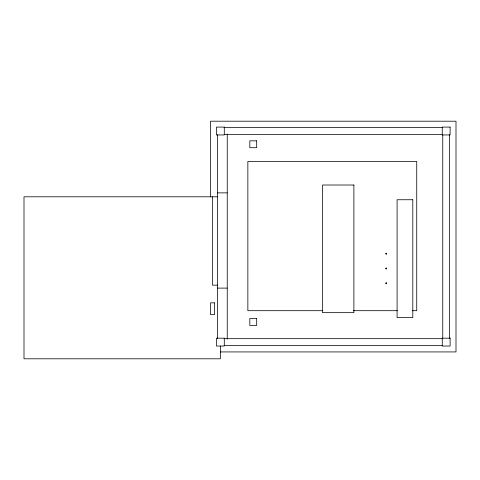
<?xml version="1.0" encoding="UTF-8"?>
<svg xmlns="http://www.w3.org/2000/svg" width="480" height="480" viewBox="0 0 480 480"><rect width="100%" height="100%" fill="white"/><g stroke="black" fill="none" stroke-linecap="round" stroke-linejoin="round"><path stroke-width="0.72" d="M224.1 127.584L442.446 127.584M224.1 134.454L442.446 134.454M217.416 192.87L227.238 192.87M217.662 196.8L24 196.8L24 358.8L220.362 358.8L220.362 346.05M217.662 285.162L212.508 285.162L212.508 196.8M217.416 288.108L227.238 288.108M322.578 310.692L247.854 310.692L247.854 161.454L416.73 161.454L416.73 310.692L412.242 310.692M353.214 310.692L397.302 310.692M224.1 338.67L442.446 338.67M224.1 345.546L442.446 345.546M220.272 351.93L456 351.93L456 121.2L210.546 121.2L210.546 196.86M449.616 134.76L449.616 338.364M442.746 134.76L442.746 338.364M227.238 133.998L227.238 339.15M217.416 134.742L217.416 338.358M385.704 253.704C386.748 255.78 387.216 251.826 385.704 253.704M385.704 268.428C386.826 270.468 387.174 266.544 385.71 268.386M385.704 283.158C386.706 285.228 387.27 281.34 385.71 283.116M224.292 127.092L216.438 127.092L216.438 134.946L224.292 134.946L224.292 127.092M450.108 127.092L442.254 127.092L442.254 134.946L450.108 134.946L450.108 127.092M256.692 140.838L249.816 140.838L249.816 147.708L256.692 147.708L256.692 140.838M353.892 185.016L322.47 185.016L322.47 312.654L353.892 312.654L353.892 185.016M412.8 199.746L397.092 199.746L397.092 317.562L412.8 317.562L412.8 199.746M214.47 302.838L210.546 302.838L210.546 314.616L214.47 314.616L214.47 302.838M256.692 318.546L249.816 318.546L249.816 325.416L256.692 325.416L256.692 318.546M224.292 338.184L216.438 338.184L216.438 346.038L224.292 346.038L224.292 338.184M450.108 338.184L442.254 338.184L442.254 346.038L450.108 346.038L450.108 338.184"/></g></svg>
